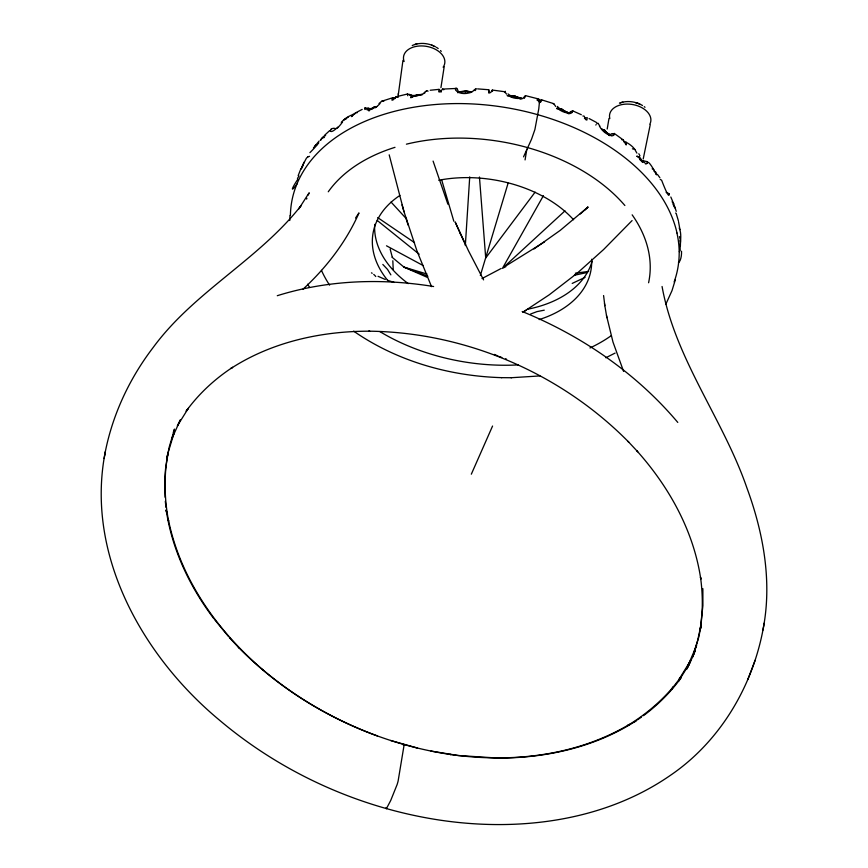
<?xml version="1.0" encoding="UTF-8"?>
<svg xmlns="http://www.w3.org/2000/svg" width="868" height="868" viewBox="0 0 868 868"><rect width="100%" height="100%" fill="white"/><g stroke="black" fill="none" stroke-linecap="round" stroke-linejoin="round"><path stroke-width="1.3" d="M505.024 92.561L505.013 91.834M393.237 269.698L392.824 260.758M680.197 250.733C679.677 243.452 682.335 234.935 679.221 228.056M680.414 245.666L680.436 239.98L679.438 236.617M674.859 207.756L672.993 204.219M289.76 220.515L289.988 215.448M398.314 94.536L402.969 60.315M398.141 97.238L398.39 93.386M465.324 245.568L469.718 176.877M541.61 100.373L540.634 102.164A1.215 0.738 21.3 0 1 538.854 101.675L538.171 99.343A7.693 0.998 -76.3 0 0 537.889 99.874M440.933 87.657L444.188 66.706M763.59 626.512C771.999 579.965 763.091 531.997 746.968 488.087C723.196 419.07 675.163 359.189 662.067 286.494M309.192 192.685L298.809 208.873L300.892 205.879C258.425 259.803 194.009 291.843 153.18 347.471C129.809 378.014 112.905 413.797 105.343 451.566C85.064 553.827 142.048 655.546 218.812 719.605L219.376 720.071C282.241 773.247 360.144 808.39 441.606 820.379L442.289 820.466C520.247 831.685 604.681 820.933 670.53 775.254C721.341 740.599 754.444 683.409 764.165 623.159M368.998 111.071L369.139 110.171L372.806 107.675L375.855 106.916M370.191 109.368L374.195 107.697L374.347 106.797L376.723 106.666L374.347 106.797M410.987 96.901L410.835 97.791L413.928 96.196L421.219 94.547L417.508 94.677L410.987 96.901L422.532 94.623M417.356 95.578L417.508 94.677L419.917 94.807L417.508 94.677M457.892 92.833L458.044 91.932L465.432 91.021L471.237 91.867L459.758 91.704M465.281 91.921L465.432 91.021L471.856 91.975M508.984 95.73L520.333 98.42L514.865 96.077L507.107 95.621L514.648 96.164L522.178 98.496L520.42 97.9M514.713 96.966L514.865 96.077L511.306 96.836M525.064 159.918L526.822 149.285M558.656 108.598L562.421 109.487L567.271 112.71L556.746 108.153M562.269 110.388L562.421 109.487L557.267 108.305M603.151 130.157L601.535 128.898L608.75 134.29L603.238 129.636M604.725 131.263L604.866 130.363L602.251 129.527L604.866 130.363M608.989 118.439L607.199 129.017M609.759 135.679L608.837 133.77M637.958 156.837L639.315 157.26L642.645 162.262L639.705 159.462M641.289 159.94L640.378 158.638M650.208 124.84L643.21 158.974M762.961 630.103L763.536 626.729M104.127 458.51L104.713 455.157M104.757 454.919L105.343 451.566M538.051 98.843L525.531 95.654L523.925 97.173M675.293 279.919L672.016 290.596L665.81 304.277M508.095 183.181L480.351 275.525M306.61 199.076L306.914 198.273M173.307 432.297L174.511 429.107L169.238 447.042L166.83 459.053L167.947 452.64C163.868 475.284 164.269 498.655 168.609 521.234L168.24 519.086C180.229 578.772 217.25 630.819 262.95 669.857L262.386 669.391C315.735 714.559 381.898 744.418 451.067 754.574L450.384 754.487C511.1 763.113 576.07 756.126 629.495 724.346L627.683 725.507C644.935 715.037 660.635 701.962 673.633 686.49L671.42 689.366L680.794 677.235L678.559 680.143L690.646 660.461L687.554 666.559L696.603 645.456L694.183 651.835L697.579 640.812L701.246 623.918L700.129 630.309L702.906 605.647L702.874 588.656M747.749 679.655L755.149 660.277M298.169 175.596L300.578 169.553L302.444 167.242M691.709 658.975L695.149 650.664L692.772 656.924L698.762 637.155L700.791 626.946L700.129 630.494C702.982 612.83 702.961 594.764 700.487 577.057L700.791 579.227C693.727 531.086 669.163 486.97 637.036 451.013L637.73 451.751L628.052 441.389L628.682 442.062C560.945 373.229 465.411 332.184 368.77 331.185L369.757 331.196C321.323 331.066 271.814 341.959 230.812 368.542L232.613 367.316C214.689 379.077 198.707 393.844 186.132 411.226L188.313 408.329L177.365 425.873L180.37 419.895L171.875 438.622L174.251 432.362L168.262 452.13L165.506 469.208L164.779 479.787L165.083 497.266M524.348 97.802L524.684 97.053M308.238 195.05L308.943 193.456M300.664 169.347L303.431 165.007M471.324 474.188L492.568 426.036M297.442 178.482L298.993 175.911M358.842 213.322C345.941 242.248 326.26 267.745 303.051 289.152M687.217 668.23L691.21 660.168M488.89 91.498L488.651 89.686L488.879 92.301A1.204 0.716 4.6 0 0 490.724 92.496L492.308 90.066L504.438 91.682M301.738 167.123L306.447 158.117L307.858 156.902M686.653 669.38L689.659 663.412L678.711 680.946L680.892 678.049C670.465 692.447 657.716 705.076 643.47 715.677M303.149 164.312L304.364 161.904M538.301 101.187L539.722 99.256L538.778 108.836L534.894 129.549L531.541 139.206L523.545 156.858M358.918 212.953L355.565 218.02M524.945 96.522L525.531 95.654M540.265 101.285L539.777 102.24A32.604 4.112 -74.3 0 0 539.451 102.934M543.401 195.68L502.431 268.375L564.992 210.859M540.666 100.59L541.556 99.831M313.446 147.951L319.088 141.072M403.251 745.015L403.859 744.429A8.344 1.052 -74.2 0 1 404.097 744.983L398.13 780.994A8.387 1.052 -74.2 0 1 397.132 784.52L390.698 800.513L386.369 808.726A8.344 1.052 -74.2 0 1 386.141 808.173L386.13 807.522M537.335 99.299L537.954 98.757M535.122 192.132L485.711 257.991L479.451 177.018M341.243 122.388C344.683 118.406 349.826 115.238 354.708 114.109M647.3 163.151C647.973 158.877 654.787 171.191 656.327 174.674M407.363 94.091L407.776 95.73M632.088 220.581L603.564 249.572L577.328 273.094L549.303 294.762L522.861 312.23L526.323 310.104M314.834 146.03L316.039 144.978M568.746 113.426L570.515 111.788M320.65 140.171L323.308 136.558L325.63 135.538M379.012 103.52L381.616 101.317M656.403 174.663L655.98 172.298L653.951 171.094M324.513 135.365L329.493 130.764M587.766 207.224L584.978 209.785L587.842 207.159M533.939 248.997L560.251 230.356L587.886 207.126M580.247 213.973L585.075 209.698M441.389 91.943A25.888 6.814 85.7 0 0 440.966 91.118L439.056 89.361L438.731 91.748A1.194 0.662 -13 0 0 440.51 91.617M424.17 92.637L426.557 90.771M553.111 103.715L553.762 103.661L541.35 99.766M443.798 89.751L442.582 89.089L440.488 91.617M475.621 88.872L473.581 90.456M584.446 118.46L587.213 117.571L586.931 119.968A1.204 0.618 39.3 0 1 585.39 119.198L584.175 116.128L582.873 115.987M637.438 719.876L641.452 717.076M613.86 134.8L614.338 133.509M365.059 108.033L364.82 109.509M634.421 721.97L636.211 720.733C595.209 747.326 545.712 758.22 497.266 758.079L498.254 758.1L458.054 755.496L430.984 751.059M544.572 241.836L506.597 265.456M571.079 111.364L572.793 110.92M571.784 112.297L572.837 111.017M348.252 117.082L344.249 119.654M331.131 129.451L330.166 130.732M501.14 268.483L482 278.563M615.13 353.07L605.821 357.768M353.081 114.218L351.54 116.616L355.131 113.057L362.184 109.411M503.635 267.767L506.033 266.541M585.065 277.359L572.207 283.424M530.652 313.999L537.021 311.612L544.279 310.158M316.397 144.772L317.406 144.424M412.235 45.548L413.428 45.027M395.363 98.507L392.824 97.704L391.859 100.026A1.204 0.564 -28.6 0 0 393.475 99.592L396.003 96.804L407.635 93.972L409.555 94.71M308.194 156.739L309.55 156.316M370.397 109.661L372.893 108.641M619.459 103.162C626.946 100.221 635.669 101.458 642.504 105.505M392.824 97.704L381.887 101.198L383.743 101.382M277.283 295.706C327.648 279.93 381.714 278.064 433.62 286.527M414.665 44.583C421.566 42.326 429.269 43.465 435.606 46.85M415.924 44.235L416.814 43.975M622.844 102.109L620.284 102.825M414.253 44.691L416.054 44.192M426.763 90.684L428.076 91.162M365.265 107.936L368.227 108.337M355.685 112.764L357.334 112.645M574.377 275.232L587.506 272.443M396.003 96.804L397.663 97.053M641.843 160.992L642.537 160.906M575.386 273.203L588.678 271.391M623.766 141.799C626.848 141.017 638.609 151.227 632.414 148.808M430.224 90.25L439.056 89.361M539.95 375.931L511.122 377.732M458.044 91.932L466.539 91.248L470.206 92.637M324.458 137.426L321.854 138.142L320.357 140.323M442.582 89.089L455.168 88.503L455.83 90.207A10.6 6.369 -6.8 0 0 473.798 90.554M621.759 139.737C624.07 138.012 627.217 150.24 626.088 142.135M643.579 160.84L647.018 161.589M353.623 331.131C396.828 361.131 449.45 376.148 501.769 377.656M501.498 377.656L511.447 377.732M477.606 88.883L488.706 89.74M556.659 108.674L558.591 108.988M562.421 109.487L560.945 109.227L568.811 113.035L567.357 112.2M465.432 91.021L466.539 91.248M417.454 748.053L390.6 740.469M666.147 192.36L668.946 193.629M652.161 168.793L653.767 169.531M426.991 274.028L404.011 267.149L392.086 257.253M394.246 282.447L387.454 280.277M505.567 358.831L506.532 359.146M637.893 103.303L635.723 102.598L639.781 104.095M427.848 276.208L404.011 267.149L427.262 277.326M377.32 735.923C325.316 716.914 277.098 686.903 238.342 647.224L238.971 647.897L229.293 637.524L229.987 638.262M499.317 356.531L501.812 357.507M433.75 45.939L431.754 45.125M385.305 279.474L378.047 276.306M522.189 311.514C581.647 335.786 636.277 373.175 677.789 422.423M494.348 354.415L498.058 356.032M573.368 111.158L581.321 114.717M660.222 179.372L661.308 180.045A6.054 4.188 -70.3 0 1 661.622 180.218C662.013 181.195 669.423 200.866 669.185 193.857M589.068 118.515L596.598 122.529M386.499 245.807L423.096 265.521M371.461 272.845L372.198 273.268M436.539 47.393L438.21 48.532M377.699 217.608L414.503 242.628M604.443 131.035L609.9 134.79M614.208 133.39L623.56 140.149M644.23 106.666L645 107.274M377.222 220.439L419.179 254.194M672.103 201.777L673.644 203.72L674.664 207.604M492.308 90.066L492.536 91.465M382.821 264.436L387.551 269.438L390.871 274.863M639.173 158.16L640.291 159.159M455.776 88.764L455.733 88.71A8.029 1.552 78.4 0 0 455.537 89.61M391.056 202.081L406.582 218.975M598.139 123.451L599.842 126.099M440.51 50.55L441.259 51.375M506.554 94.156L505.013 92.008M634.866 149.546L636.884 153.115M228.295 636.287L214.342 619.275M555.694 106.471L553.871 103.78M657.401 174.349L659.886 177.734M213.539 618.266C189.723 586.529 172.005 549.542 166.233 510.058L166.537 512.229L166.265 509.809M307.554 284.227L309.616 287.395M483.574 279.887L468.481 250.787L455.168 221.991M462.915 239.253L465.563 244.819M460.29 233.568L463.121 239.666M460.474 233.959L455.299 222.316M431.537 286.657L417.009 251.058L403.967 211.575M623.593 371.396L612.982 342.046L606.504 315.551M670.823 197.003L673.742 203.969M447.877 204.175L433.089 161.09M680.479 241.933L680.078 240.479M390.144 249.105L392.271 257.112M674.588 206.291L676.237 211.336M405.964 218.226L408.123 225.127M441.595 179.622L453.834 221.253M402.025 204.902L404.021 211.781L389.189 154.84M679.97 229.662L678.516 221.666M603.585 295.554L604.844 305.71M604.464 303.529L606.873 317.677M678.385 220.797L676.15 213.311A8.029 6.26 -27.6 0 0 675.597 213.061M165.3 501.324L165.994 507.379M679.438 251.221L679.46 251.85M290.411 215.264A195.788 128.963 9.4 0 1 407.808 108.326A196.993 129.755 9.4 0 1 455.385 103.585A195.788 128.963 9.4 0 1 537.791 114.706A195.821 128.985 9.4 0 1 663.358 199.9A196.949 129.733 9.4 0 1 677.007 232.993M676.931 232.993A195.777 128.963 9.4 0 1 674.132 281.926M488.901 91.422A25.921 1.855 -84.1 0 1 488.912 93.18M541.263 100.46A7.693 1.302 -60.8 0 1 541.697 100.135M540.167 101.784A19.508 2.517 -74.5 0 1 540.58 101.035M537.064 100.2A18.152 2.083 -73.2 0 1 537.162 100.026M681.521 251.232A10.644 4.188 -89.8 0 1 678.44 262.744M668.675 193.683A6.065 2.55 8.1 0 1 668.924 193.889M634.671 149.209A6.065 3.255 -81 0 1 634.909 149.394M639.976 155.839A10.199 1.356 61.5 0 1 638.837 153.734M645.022 162.956A11.154 4.101 60.5 0 1 639.39 157.173M647.181 162.989A10.123 3.732 58.6 0 1 645.445 163.9M646.79 161.665A6.065 2.387 -6.9 0 1 647.018 161.817M642.461 161.09A18.76 11.458 -41.1 0 1 643.503 161.014M610.833 135.299A10.687 5.414 46.9 0 1 599.419 126.055M613.958 134.898A10.112 4.948 44.9 0 1 611.148 135.831M612.287 133.835A8.029 2.745 -31.4 0 1 613.795 133.737M610.161 134.518A16.275 7.204 -51.3 0 1 612.569 133.661M608.783 135.191A35.371 18.282 -60.6 0 1 610.03 134.562M595.752 125.003A16.275 4.644 -57 0 1 596.066 124.775M596.75 123.777A8.029 3.027 -71.4 0 1 597.965 123.234M559.969 108.815A10.21 3.852 36.9 0 1 557.375 106.417M567.878 112.927A11.154 6.391 30.6 0 1 559.144 109.52M572.088 112.514A10.123 5.718 28.6 0 1 568.356 113.719M570.428 112.146A18.76 5.664 -66.5 0 1 570.992 111.701M505.241 91.292A18.087 1.248 -80.2 0 1 505.35 91.4M510.981 95.892A10.199 4.481 22.2 0 1 508.03 93.918M519.52 98.409A11.154 6.77 12.6 0 1 510.091 96.565M524.424 97.433A10.123 6.011 10.8 0 1 520.008 99.169M524.608 97.867A18.76 2.094 -76.8 0 1 524.793 97.466M475.132 90.608A8.029 1.172 -63.9 0 1 475.881 89.643M476.185 88.786A16.275 1.801 -83.2 0 1 476.272 88.666M457.23 89.046A35.382 11.599 -83.3 0 1 458.087 90.858M455.809 88.069A16.275 4.633 -87.5 0 1 456.926 88.46M409.544 94.341A18.087 7.942 78.8 0 1 410.412 94.981M424.973 92.854A10.644 4.503 -8.6 0 1 409.446 94.851M426.448 91.118A6.065 1.714 -62.9 0 1 426.655 90.966M410.987 94.818A35.371 17.848 86 0 1 412.116 95.968M368.195 108.033A18.087 10.655 65.7 0 1 369.421 108.565M364.983 107.979A6.065 2.42 35.2 0 1 365.157 107.849M368.26 108.923A10.199 3.515 -22.9 0 1 365.678 108.934M374.781 106.873A11.154 4.622 -37.2 0 1 367.175 109.986M380.021 103.498A10.123 3.928 -37.9 0 1 374.998 107.882M381.605 101.523A6.065 2.788 -71.8 0 1 381.866 101.372M370.115 108.446A35.425 23.23 73.4 0 1 371.189 109.097M337.706 127.151A10.687 2.951 -50.5 0 1 330.252 130.656M342.589 121.889A10.112 2.441 -50.1 0 1 337.305 128.149M344.292 119.773A8.029 5.349 86.1 0 1 345.876 119.317M333.41 128.323A16.275 11.837 52.4 0 1 335.308 128.464M331.099 129.028A8.029 4.796 37.8 0 1 333.073 128.431M307.608 156.804A6.065 2.81 4.5 0 1 307.923 156.62M318.784 142.775A10.655 0.825 -46.4 0 1 309.919 152.659M316.082 145.054A6.054 4.633 87.7 0 1 316.429 144.837M296.975 184.016A10.644 0.998 -56.3 0 1 292.407 188.812A10.644 0.998 -56.3 0 1 297.832 179.242M611.408 335.547A169.499 111.647 9.4 0 1 589.98 347.949M518.174 364.896A169.499 111.647 9.4 0 1 379.793 331.554M329.59 285.149A169.499 111.647 9.4 0 1 321.453 270.36M328.267 191.785A169.499 111.647 9.4 0 1 394.994 147.332M406.408 144.175A169.499 111.647 9.4 0 1 624.873 205.499M632.154 214.841A169.499 111.647 9.4 0 1 648.591 282.762M591.629 259.239A110.529 72.803 9.4 0 1 539.158 319.576M387.866 280.592A110.529 72.803 9.4 0 1 399.898 195.441M438.72 180.262A110.529 72.803 9.4 0 1 573.574 219.756M592.095 261.366A110.529 72.803 9.4 0 1 527.603 309.214M408.264 283.63A110.529 72.803 9.4 0 1 374.737 224.335M609.813 118.58A20.865 13.736 9.4 0 1 631.698 104.377A20.865 13.736 9.4 0 1 649.839 124.233M404.119 61.509A20.865 13.736 9.4 0 1 425.83 46.264A20.865 13.736 9.4 0 1 443.136 67.216M373.728 274.429A15.646 10.307 9.4 0 1 375.757 276.501M639.315 157.26L636.96 156.229L639.315 157.26"/></g></svg>
